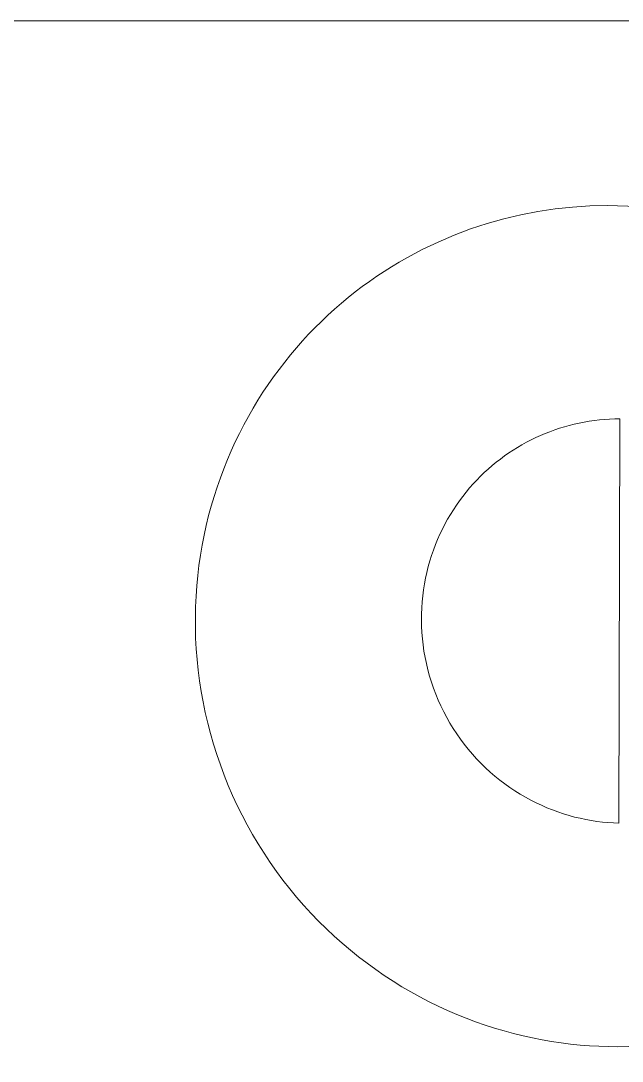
# Model space of a CAD drawing. Header units: inches. Extents: x 542787 to 543192, y 9574025 to 9574373.
# Drawn here: x 543039.79331 to 543039.80397, y 9574114.30101 to 9574114.31946 of the extents above; entities that cross this region are included whole.
import ezdxf

# ---------------------------------------------------------------- set-up
doc = ezdxf.new("R2010")
doc.units = ezdxf.units.IN
doc.header["$MEASUREMENT"] = 0
doc.layers.add('I-ARQ', color=8, linetype='Continuous')

msp = doc.modelspace()

# ---------------------------------------------------------------- linework, layer by layer
at = {"layer": 'I-ARQ', "lineweight": 5}
for points, knots in [([(543039.865869, 9574114.312632), (543039.862312, 9574114.290871), (543039.842646, 9574114.275485), (543039.820668, 9574114.277268), (543039.820668, 9574114.277268), (543039.79869, 9574114.279052), (543039.781763, 9574114.297409), (543039.781763, 9574114.31946)], [0, 0, 0, 0, 0.5, 0.5, 0.5, 0.5, 1, 1, 1, 1]), ([(543039.865123, 9574114.312225), (543039.861372, 9574114.29095), (543039.841982, 9574114.276072), (543039.820462, 9574114.277955), (543039.820462, 9574114.277955), (543039.798941, 9574114.279838), (543039.782429, 9574114.297857), (543039.782429, 9574114.31946)], [0, 0, 0, 0, 0.5, 0.5, 0.5, 0.5, 1, 1, 1, 1]), ([(543039.86211, 9574114.312756), (543039.858634, 9574114.293045), (543039.840669, 9574114.279258), (543039.820728, 9574114.281003), (543039.820728, 9574114.281003), (543039.800789, 9574114.282747), (543039.785489, 9574114.299444), (543039.785489, 9574114.31946)], [0, 0, 0, 0, 0.5, 0.5, 0.5, 0.5, 1, 1, 1, 1]), ([(543039.803705, 9574114.316184), (543039.803705, 9574114.316184), (543039.803396, 9574114.316177), (543039.803396, 9574114.316177), (543039.803396, 9574114.316177), (543039.803396, 9574114.316177), (543039.803087, 9574114.316158), (543039.803087, 9574114.316158), (543039.803087, 9574114.316158), (543039.803087, 9574114.316158), (543039.80278, 9574114.316125), (543039.80278, 9574114.316125), (543039.80278, 9574114.316125), (543039.80278, 9574114.316125), (543039.802475, 9574114.316079), (543039.802475, 9574114.316079), (543039.802475, 9574114.316079), (543039.802475, 9574114.316079), (543039.802171, 9574114.316021), (543039.802171, 9574114.316021), (543039.802171, 9574114.316021), (543039.802171, 9574114.316021), (543039.80187, 9574114.31595), (543039.80187, 9574114.31595), (543039.80187, 9574114.31595), (543039.80187, 9574114.31595), (543039.801573, 9574114.315865), (543039.801573, 9574114.315865), (543039.801573, 9574114.315865), (543039.801573, 9574114.315865), (543039.801279, 9574114.315769), (543039.801279, 9574114.315769), (543039.801279, 9574114.315769), (543039.801279, 9574114.315769), (543039.80099, 9574114.315659), (543039.80099, 9574114.315659), (543039.80099, 9574114.315659), (543039.80099, 9574114.315659), (543039.800705, 9574114.315538), (543039.800705, 9574114.315538), (543039.800705, 9574114.315538), (543039.800705, 9574114.315538), (543039.800425, 9574114.315405), (543039.800425, 9574114.315405), (543039.800425, 9574114.315405), (543039.800425, 9574114.315405), (543039.80015, 9574114.315259), (543039.80015, 9574114.315259), (543039.80015, 9574114.315259), (543039.80015, 9574114.315259), (543039.800015, 9574114.315181), (543039.800015, 9574114.315181), (543039.800015, 9574114.315181), (543039.800015, 9574114.315181), (543039.799882, 9574114.3151), (543039.799882, 9574114.3151), (543039.799882, 9574114.3151), (543039.799882, 9574114.3151), (543039.799749, 9574114.315016), (543039.799749, 9574114.315016), (543039.799749, 9574114.315016), (543039.799749, 9574114.315016), (543039.799618, 9574114.314931), (543039.799618, 9574114.314931), (543039.799618, 9574114.314931), (543039.799618, 9574114.314931), (543039.799489, 9574114.31484), (543039.799489, 9574114.31484), (543039.799489, 9574114.31484), (543039.799489, 9574114.31484), (543039.799362, 9574114.314748), (543039.799362, 9574114.314748), (543039.799362, 9574114.314748), (543039.799362, 9574114.314748), (543039.799236, 9574114.314652), (543039.799236, 9574114.314652), (543039.799236, 9574114.314652), (543039.799236, 9574114.314652), (543039.799113, 9574114.314554), (543039.799113, 9574114.314554), (543039.799113, 9574114.314554), (543039.799113, 9574114.314554), (543039.79899, 9574114.314452), (543039.79899, 9574114.314452), (543039.79899, 9574114.314452), (543039.79899, 9574114.314452), (543039.79887, 9574114.314349), (543039.79887, 9574114.314349), (543039.79887, 9574114.314349), (543039.79887, 9574114.314349), (543039.798752, 9574114.314241), (543039.798752, 9574114.314241), (543039.798752, 9574114.314241), (543039.798752, 9574114.314241), (543039.798636, 9574114.31413), (543039.798636, 9574114.31413), (543039.798636, 9574114.31413), (543039.798636, 9574114.31413), (543039.798522, 9574114.314018), (543039.798522, 9574114.314018), (543039.798522, 9574114.314018), (543039.798522, 9574114.314018), (543039.79841, 9574114.313902), (543039.79841, 9574114.313902), (543039.79841, 9574114.313902), (543039.79841, 9574114.313902), (543039.7983, 9574114.313783), (543039.7983, 9574114.313783), (543039.7983, 9574114.313783), (543039.7983, 9574114.313783), (543039.798193, 9574114.313662), (543039.798193, 9574114.313662), (543039.798193, 9574114.313662), (543039.798193, 9574114.313662), (543039.798089, 9574114.313537), (543039.798089, 9574114.313537), (543039.798089, 9574114.313537), (543039.798089, 9574114.313537), (543039.797986, 9574114.31341), (543039.797986, 9574114.31341), (543039.797986, 9574114.31341), (543039.797986, 9574114.31341), (543039.797886, 9574114.31328), (543039.797886, 9574114.31328), (543039.797886, 9574114.31328), (543039.797886, 9574114.31328), (543039.797788, 9574114.313148), (543039.797788, 9574114.313148), (543039.797788, 9574114.313148), (543039.797788, 9574114.313148), (543039.797694, 9574114.313012), (543039.797694, 9574114.313012), (543039.797694, 9574114.313012), (543039.797694, 9574114.313012), (543039.797601, 9574114.312874), (543039.797601, 9574114.312874), (543039.797601, 9574114.312874), (543039.797601, 9574114.312874), (543039.797512, 9574114.312734), (543039.797512, 9574114.312734), (543039.797512, 9574114.312734), (543039.797512, 9574114.312734), (543039.797426, 9574114.31259), (543039.797426, 9574114.31259), (543039.797426, 9574114.31259), (543039.797426, 9574114.31259), (543039.797342, 9574114.312444), (543039.797342, 9574114.312444), (543039.797342, 9574114.312444), (543039.797342, 9574114.312444), (543039.797262, 9574114.312296), (543039.797262, 9574114.312296), (543039.797262, 9574114.312296), (543039.797262, 9574114.312296), (543039.797184, 9574114.312145), (543039.797184, 9574114.312145), (543039.797184, 9574114.312145), (543039.797184, 9574114.312145), (543039.797109, 9574114.311993), (543039.797109, 9574114.311993), (543039.797109, 9574114.311993), (543039.797109, 9574114.311993), (543039.797038, 9574114.311837), (543039.797038, 9574114.311837), (543039.797038, 9574114.311837), (543039.797038, 9574114.311837), (543039.79697, 9574114.311679), (543039.79697, 9574114.311679), (543039.79697, 9574114.311679), (543039.79697, 9574114.311679), (543039.796906, 9574114.311518), (543039.796906, 9574114.311518), (543039.796906, 9574114.311518), (543039.796906, 9574114.311518), (543039.796846, 9574114.311357), (543039.796846, 9574114.311357), (543039.796846, 9574114.311357), (543039.796846, 9574114.311357), (543039.796788, 9574114.311191), (543039.796788, 9574114.311191), (543039.796788, 9574114.311191), (543039.796788, 9574114.311191), (543039.796734, 9574114.311025), (543039.796734, 9574114.311025), (543039.796734, 9574114.311025), (543039.796734, 9574114.311025), (543039.796684, 9574114.310856), (543039.796684, 9574114.310856), (543039.796684, 9574114.310856), (543039.796684, 9574114.310856), (543039.796638, 9574114.310686), (543039.796638, 9574114.310686), (543039.796638, 9574114.310686), (543039.796638, 9574114.310686), (543039.796595, 9574114.310512), (543039.796595, 9574114.310512), (543039.796595, 9574114.310512), (543039.796595, 9574114.310512), (543039.796557, 9574114.310338), (543039.796557, 9574114.310338), (543039.796557, 9574114.310338), (543039.796557, 9574114.310338), (543039.796523, 9574114.310162), (543039.796523, 9574114.310162), (543039.796523, 9574114.310162), (543039.796523, 9574114.310162), (543039.796492, 9574114.309984), (543039.796492, 9574114.309984), (543039.796492, 9574114.309984), (543039.796492, 9574114.309984), (543039.796466, 9574114.309804), (543039.796466, 9574114.309804), (543039.796466, 9574114.309804), (543039.796466, 9574114.309804), (543039.796444, 9574114.309623), (543039.796444, 9574114.309623), (543039.796444, 9574114.309623), (543039.796444, 9574114.309623), (543039.796427, 9574114.309441), (543039.796427, 9574114.309441), (543039.796427, 9574114.309441), (543039.796427, 9574114.309441), (543039.796414, 9574114.309257), (543039.796414, 9574114.309257), (543039.796414, 9574114.309257), (543039.796414, 9574114.309257), (543039.796405, 9574114.309072), (543039.796405, 9574114.309072), (543039.796405, 9574114.309072), (543039.796405, 9574114.309072), (543039.796402, 9574114.308888), (543039.796402, 9574114.308888), (543039.796402, 9574114.308888), (543039.796402, 9574114.308888), (543039.796402, 9574114.308701), (543039.796402, 9574114.308701), (543039.796402, 9574114.308701), (543039.796402, 9574114.308701), (543039.796407, 9574114.308514), (543039.796407, 9574114.308514), (543039.796407, 9574114.308514), (543039.796407, 9574114.308514), (543039.796417, 9574114.308326), (543039.796417, 9574114.308326), (543039.796417, 9574114.308326), (543039.796417, 9574114.308326), (543039.796432, 9574114.308138), (543039.796432, 9574114.308138), (543039.796432, 9574114.308138), (543039.796432, 9574114.308138), (543039.796451, 9574114.307948), (543039.796451, 9574114.307948), (543039.796451, 9574114.307948), (543039.796451, 9574114.307948), (543039.796475, 9574114.30776), (543039.796475, 9574114.30776), (543039.796475, 9574114.30776), (543039.796475, 9574114.30776), (543039.796504, 9574114.307571), (543039.796504, 9574114.307571), (543039.796504, 9574114.307571), (543039.796504, 9574114.307571), (543039.796539, 9574114.307383), (543039.796539, 9574114.307383), (543039.796539, 9574114.307383), (543039.796539, 9574114.307383), (543039.796578, 9574114.307195), (543039.796578, 9574114.307195), (543039.796578, 9574114.307195), (543039.796578, 9574114.307195), (543039.796621, 9574114.307008), (543039.796621, 9574114.307008), (543039.796621, 9574114.307008), (543039.796621, 9574114.307008), (543039.79667, 9574114.306821), (543039.79667, 9574114.306821), (543039.79667, 9574114.306821), (543039.79667, 9574114.306821), (543039.796723, 9574114.306635), (543039.796723, 9574114.306635), (543039.796723, 9574114.306635), (543039.796723, 9574114.306635), (543039.796781, 9574114.30645), (543039.796781, 9574114.30645), (543039.796781, 9574114.30645), (543039.796781, 9574114.30645), (543039.796845, 9574114.306267), (543039.796845, 9574114.306267), (543039.796845, 9574114.306267), (543039.796845, 9574114.306267), (543039.796912, 9574114.306084), (543039.796912, 9574114.306084), (543039.796912, 9574114.306084), (543039.796912, 9574114.306084), (543039.796985, 9574114.305904), (543039.796985, 9574114.305904), (543039.796985, 9574114.305904), (543039.796985, 9574114.305904), (543039.797063, 9574114.305726), (543039.797063, 9574114.305726), (543039.797063, 9574114.305726), (543039.797063, 9574114.305726), (543039.797144, 9574114.305549), (543039.797144, 9574114.305549), (543039.797144, 9574114.305549), (543039.797144, 9574114.305549), (543039.797231, 9574114.305374), (543039.797231, 9574114.305374), (543039.797231, 9574114.305374), (543039.797231, 9574114.305374), (543039.797321, 9574114.305202), (543039.797321, 9574114.305202), (543039.797321, 9574114.305202), (543039.797321, 9574114.305202), (543039.797417, 9574114.305033), (543039.797417, 9574114.305033), (543039.797417, 9574114.305033), (543039.797417, 9574114.305033), (543039.797517, 9574114.304865), (543039.797517, 9574114.304865), (543039.797517, 9574114.304865), (543039.797517, 9574114.304865), (543039.79762, 9574114.3047), (543039.79762, 9574114.3047), (543039.79762, 9574114.3047), (543039.79762, 9574114.3047), (543039.797728, 9574114.304538), (543039.797728, 9574114.304538), (543039.797728, 9574114.304538), (543039.797728, 9574114.304538), (543039.79784, 9574114.304379), (543039.79784, 9574114.304379), (543039.79784, 9574114.304379), (543039.79784, 9574114.304379), (543039.797955, 9574114.304224), (543039.797955, 9574114.304224), (543039.797955, 9574114.304224), (543039.797955, 9574114.304224), (543039.798075, 9574114.304071), (543039.798075, 9574114.304071), (543039.798075, 9574114.304071), (543039.798075, 9574114.304071), (543039.798198, 9574114.303922), (543039.798198, 9574114.303922), (543039.798198, 9574114.303922), (543039.798198, 9574114.303922), (543039.798325, 9574114.303776), (543039.798325, 9574114.303776), (543039.798325, 9574114.303776), (543039.798325, 9574114.303776), (543039.798455, 9574114.303634), (543039.798455, 9574114.303634), (543039.798455, 9574114.303634), (543039.798455, 9574114.303634), (543039.798588, 9574114.303496), (543039.798588, 9574114.303496), (543039.798588, 9574114.303496), (543039.798588, 9574114.303496), (543039.798724, 9574114.303361), (543039.798724, 9574114.303361), (543039.798724, 9574114.303361), (543039.798724, 9574114.303361), (543039.798863, 9574114.303231), (543039.798863, 9574114.303231), (543039.798863, 9574114.303231), (543039.798863, 9574114.303231), (543039.799006, 9574114.303104), (543039.799006, 9574114.303104), (543039.799006, 9574114.303104), (543039.799006, 9574114.303104), (543039.79915, 9574114.302982), (543039.79915, 9574114.302982), (543039.79915, 9574114.302982), (543039.79915, 9574114.302982), (543039.799297, 9574114.302864), (543039.799297, 9574114.302864), (543039.799297, 9574114.302864), (543039.799297, 9574114.302864), (543039.799447, 9574114.302749), (543039.799447, 9574114.302749), (543039.799447, 9574114.302749), (543039.799447, 9574114.302749), (543039.799599, 9574114.302639), (543039.799599, 9574114.302639), (543039.799599, 9574114.302639), (543039.799599, 9574114.302639), (543039.799751, 9574114.302533), (543039.799751, 9574114.302533), (543039.799751, 9574114.302533), (543039.799751, 9574114.302533), (543039.799907, 9574114.302432), (543039.799907, 9574114.302432), (543039.799907, 9574114.302432), (543039.799907, 9574114.302432), (543039.800065, 9574114.302334), (543039.800065, 9574114.302334), (543039.800065, 9574114.302334), (543039.800065, 9574114.302334), (543039.800224, 9574114.302241), (543039.800224, 9574114.302241), (543039.800224, 9574114.302241), (543039.800224, 9574114.302241), (543039.800384, 9574114.302152), (543039.800384, 9574114.302152), (543039.800384, 9574114.302152), (543039.800384, 9574114.302152), (543039.800546, 9574114.302068), (543039.800546, 9574114.302068), (543039.800546, 9574114.302068), (543039.800546, 9574114.302068), (543039.800709, 9574114.301989), (543039.800709, 9574114.301989), (543039.800709, 9574114.301989), (543039.800709, 9574114.301989), (543039.800873, 9574114.301913), (543039.800873, 9574114.301913), (543039.800873, 9574114.301913), (543039.800873, 9574114.301913), (543039.801038, 9574114.301842), (543039.801038, 9574114.301842), (543039.801038, 9574114.301842), (543039.801038, 9574114.301842), (543039.801204, 9574114.301775), (543039.801204, 9574114.301775), (543039.801204, 9574114.301775), (543039.801204, 9574114.301775), (543039.801371, 9574114.301712), (543039.801371, 9574114.301712), (543039.801371, 9574114.301712), (543039.801371, 9574114.301712), (543039.801538, 9574114.301654), (543039.801538, 9574114.301654), (543039.801538, 9574114.301654), (543039.801538, 9574114.301654), (543039.801706, 9574114.301599), (543039.801706, 9574114.301599), (543039.801706, 9574114.301599), (543039.801706, 9574114.301599), (543039.801874, 9574114.30155), (543039.801874, 9574114.30155), (543039.801874, 9574114.30155), (543039.801874, 9574114.30155), (543039.802042, 9574114.301505), (543039.802042, 9574114.301505), (543039.802042, 9574114.301505), (543039.802042, 9574114.301505), (543039.802211, 9574114.301462), (543039.802211, 9574114.301462), (543039.802211, 9574114.301462), (543039.802211, 9574114.301462), (543039.802379, 9574114.301426), (543039.802379, 9574114.301426), (543039.802379, 9574114.301426), (543039.802379, 9574114.301426), (543039.802548, 9574114.301392), (543039.802548, 9574114.301392), (543039.802548, 9574114.301392), (543039.802548, 9574114.301392), (543039.802716, 9574114.301363), (543039.802716, 9574114.301363), (543039.802716, 9574114.301363), (543039.802716, 9574114.301363), (543039.802885, 9574114.301338), (543039.802885, 9574114.301338), (543039.802885, 9574114.301338), (543039.802885, 9574114.301338), (543039.803053, 9574114.301317), (543039.803053, 9574114.301317), (543039.803053, 9574114.301317), (543039.803053, 9574114.301317), (543039.803221, 9574114.3013), (543039.803221, 9574114.3013), (543039.803221, 9574114.3013), (543039.803221, 9574114.3013), (543039.803388, 9574114.301287), (543039.803388, 9574114.301287), (543039.803388, 9574114.301287), (543039.803388, 9574114.301287), (543039.803556, 9574114.301277), (543039.803556, 9574114.301277), (543039.803556, 9574114.301277), (543039.803556, 9574114.301277), (543039.803722, 9574114.301271), (543039.803722, 9574114.301271), (543039.803722, 9574114.301271), (543039.803722, 9574114.301271), (543039.803889, 9574114.30127), (543039.803889, 9574114.30127)], [0, 0, 0, 0, 0.008197, 0.008197, 0.008197, 0.008197, 0.016393, 0.016393, 0.016393, 0.016393, 0.02459, 0.02459, 0.02459, 0.02459, 0.032787, 0.032787, 0.032787, 0.032787, 0.040984, 0.040984, 0.040984, 0.040984, 0.04918, 0.04918, 0.04918, 0.04918, 0.057377, 0.057377, 0.057377, 0.057377, 0.065574, 0.065574, 0.065574, 0.065574, 0.07377, 0.07377, 0.07377, 0.07377, 0.081967, 0.081967, 0.081967, 0.081967, 0.090164, 0.090164, 0.090164, 0.090164, 0.098361, 0.098361, 0.098361, 0.098361, 0.106557, 0.106557, 0.106557, 0.106557, 0.114754, 0.114754, 0.114754, 0.114754, 0.122951, 0.122951, 0.122951, 0.122951, 0.131148, 0.131148, 0.131148, 0.131148, 0.139344, 0.139344, 0.139344, 0.139344, 0.147541, 0.147541, 0.147541, 0.147541, 0.155738, 0.155738, 0.155738, 0.155738, 0.163934, 0.163934, 0.163934, 0.163934, 0.172131, 0.172131, 0.172131, 0.172131, 0.180328, 0.180328, 0.180328, 0.180328, 0.188525, 0.188525, 0.188525, 0.188525, 0.196721, 0.196721, 0.196721, 0.196721, 0.204918, 0.204918, 0.204918, 0.204918, 0.213115, 0.213115, 0.213115, 0.213115, 0.221311, 0.221311, 0.221311, 0.221311, 0.229508, 0.229508, 0.229508, 0.229508, 0.237705, 0.237705, 0.237705, 0.237705, 0.245902, 0.245902, 0.245902, 0.245902, 0.254098, 0.254098, 0.254098, 0.254098, 0.262295, 0.262295, 0.262295, 0.262295, 0.270492, 0.270492, 0.270492, 0.270492, 0.278689, 0.278689, 0.278689, 0.278689, 0.286885, 0.286885, 0.286885, 0.286885, 0.295082, 0.295082, 0.295082, 0.295082, 0.303279, 0.303279, 0.303279, 0.303279, 0.311475, 0.311475, 0.311475, 0.311475, 0.319672, 0.319672, 0.319672, 0.319672, 0.327869, 0.327869, 0.327869, 0.327869, 0.336066, 0.336066, 0.336066, 0.336066, 0.344262, 0.344262, 0.344262, 0.344262, 0.352459, 0.352459, 0.352459, 0.352459, 0.360656, 0.360656, 0.360656, 0.360656, 0.368852, 0.368852, 0.368852, 0.368852, 0.377049, 0.377049, 0.377049, 0.377049, 0.385246, 0.385246, 0.385246, 0.385246, 0.393443, 0.393443, 0.393443, 0.393443, 0.401639, 0.401639, 0.401639, 0.401639, 0.409836, 0.409836, 0.409836, 0.409836, 0.418033, 0.418033, 0.418033, 0.418033, 0.42623, 0.42623, 0.42623, 0.42623, 0.434426, 0.434426, 0.434426, 0.434426, 0.442623, 0.442623, 0.442623, 0.442623, 0.45082, 0.45082, 0.45082, 0.45082, 0.459016, 0.459016, 0.459016, 0.459016, 0.467213, 0.467213, 0.467213, 0.467213, 0.47541, 0.47541, 0.47541, 0.47541, 0.483607, 0.483607, 0.483607, 0.483607, 0.491803, 0.491803, 0.491803, 0.491803, 0.5, 0.5, 0.5, 0.5, 0.508197, 0.508197, 0.508197, 0.508197, 0.516393, 0.516393, 0.516393, 0.516393, 0.52459, 0.52459, 0.52459, 0.52459, 0.532787, 0.532787, 0.532787, 0.532787, 0.540984, 0.540984, 0.540984, 0.540984, 0.54918, 0.54918, 0.54918, 0.54918, 0.557377, 0.557377, 0.557377, 0.557377, 0.565574, 0.565574, 0.565574, 0.565574, 0.57377, 0.57377, 0.57377, 0.57377, 0.581967, 0.581967, 0.581967, 0.581967, 0.590164, 0.590164, 0.590164, 0.590164, 0.598361, 0.598361, 0.598361, 0.598361, 0.606557, 0.606557, 0.606557, 0.606557, 0.614754, 0.614754, 0.614754, 0.614754, 0.622951, 0.622951, 0.622951, 0.622951, 0.631148, 0.631148, 0.631148, 0.631148, 0.639344, 0.639344, 0.639344, 0.639344, 0.647541, 0.647541, 0.647541, 0.647541, 0.655738, 0.655738, 0.655738, 0.655738, 0.663934, 0.663934, 0.663934, 0.663934, 0.672131, 0.672131, 0.672131, 0.672131, 0.680328, 0.680328, 0.680328, 0.680328, 0.688525, 0.688525, 0.688525, 0.688525, 0.696721, 0.696721, 0.696721, 0.696721, 0.704918, 0.704918, 0.704918, 0.704918, 0.713115, 0.713115, 0.713115, 0.713115, 0.721311, 0.721311, 0.721311, 0.721311, 0.729508, 0.729508, 0.729508, 0.729508, 0.737705, 0.737705, 0.737705, 0.737705, 0.745902, 0.745902, 0.745902, 0.745902, 0.754098, 0.754098, 0.754098, 0.754098, 0.762295, 0.762295, 0.762295, 0.762295, 0.770492, 0.770492, 0.770492, 0.770492, 0.778689, 0.778689, 0.778689, 0.778689, 0.786885, 0.786885, 0.786885, 0.786885, 0.795082, 0.795082, 0.795082, 0.795082, 0.803279, 0.803279, 0.803279, 0.803279, 0.811475, 0.811475, 0.811475, 0.811475, 0.819672, 0.819672, 0.819672, 0.819672, 0.827869, 0.827869, 0.827869, 0.827869, 0.836066, 0.836066, 0.836066, 0.836066, 0.844262, 0.844262, 0.844262, 0.844262, 0.852459, 0.852459, 0.852459, 0.852459, 0.860656, 0.860656, 0.860656, 0.860656, 0.868852, 0.868852, 0.868852, 0.868852, 0.877049, 0.877049, 0.877049, 0.877049, 0.885246, 0.885246, 0.885246, 0.885246, 0.893443, 0.893443, 0.893443, 0.893443, 0.901639, 0.901639, 0.901639, 0.901639, 0.909836, 0.909836, 0.909836, 0.909836, 0.918033, 0.918033, 0.918033, 0.918033, 0.92623, 0.92623, 0.92623, 0.92623, 0.934426, 0.934426, 0.934426, 0.934426, 0.942623, 0.942623, 0.942623, 0.942623, 0.95082, 0.95082, 0.95082, 0.95082, 0.959016, 0.959016, 0.959016, 0.959016, 0.967213, 0.967213, 0.967213, 0.967213, 0.97541, 0.97541, 0.97541, 0.97541, 0.983607, 0.983607, 0.983607, 0.983607, 0.991803, 0.991803, 0.991803, 0.991803, 1, 1, 1, 1]), ([(543039.803889, 9574114.30127), (543039.803889, 9574114.30127), (543039.804082, 9574114.301272), (543039.804082, 9574114.301272), (543039.804082, 9574114.301272), (543039.804082, 9574114.301272), (543039.804273, 9574114.30128), (543039.804273, 9574114.30128), (543039.804273, 9574114.30128), (543039.804273, 9574114.30128), (543039.804463, 9574114.301292), (543039.804463, 9574114.301292), (543039.804463, 9574114.301292), (543039.804463, 9574114.301292), (543039.804654, 9574114.30131), (543039.804654, 9574114.30131), (543039.804654, 9574114.30131), (543039.804654, 9574114.30131), (543039.804842, 9574114.301332), (543039.804842, 9574114.301332), (543039.804842, 9574114.301332), (543039.804842, 9574114.301332), (543039.805029, 9574114.301359), (543039.805029, 9574114.301359), (543039.805029, 9574114.301359), (543039.805029, 9574114.301359), (543039.805213, 9574114.301391), (543039.805213, 9574114.301391), (543039.805213, 9574114.301391), (543039.805213, 9574114.301391), (543039.805397, 9574114.301427), (543039.805397, 9574114.301427), (543039.805397, 9574114.301427), (543039.805397, 9574114.301427), (543039.80558, 9574114.301468), (543039.80558, 9574114.301468), (543039.80558, 9574114.301468), (543039.80558, 9574114.301468), (543039.80576, 9574114.301514), (543039.80576, 9574114.301514), (543039.80576, 9574114.301514), (543039.80576, 9574114.301514), (543039.805939, 9574114.301564), (543039.805939, 9574114.301564), (543039.805939, 9574114.301564), (543039.805939, 9574114.301564), (543039.806116, 9574114.301617), (543039.806116, 9574114.301617), (543039.806116, 9574114.301617), (543039.806116, 9574114.301617), (543039.806291, 9574114.301676), (543039.806291, 9574114.301676), (543039.806291, 9574114.301676), (543039.806291, 9574114.301676), (543039.806463, 9574114.301738), (543039.806463, 9574114.301738), (543039.806463, 9574114.301738), (543039.806463, 9574114.301738), (543039.806635, 9574114.301805), (543039.806635, 9574114.301805), (543039.806635, 9574114.301805), (543039.806635, 9574114.301805), (543039.806803, 9574114.301876), (543039.806803, 9574114.301876), (543039.806803, 9574114.301876), (543039.806803, 9574114.301876), (543039.80697, 9574114.301952), (543039.80697, 9574114.301952), (543039.80697, 9574114.301952), (543039.80697, 9574114.301952), (543039.807134, 9574114.302031), (543039.807134, 9574114.302031), (543039.807134, 9574114.302031), (543039.807134, 9574114.302031), (543039.807296, 9574114.302115), (543039.807296, 9574114.302115), (543039.807296, 9574114.302115), (543039.807296, 9574114.302115), (543039.807455, 9574114.302201), (543039.807455, 9574114.302201), (543039.807455, 9574114.302201), (543039.807455, 9574114.302201), (543039.807612, 9574114.302292), (543039.807612, 9574114.302292), (543039.807612, 9574114.302292), (543039.807612, 9574114.302292), (543039.807766, 9574114.302386), (543039.807766, 9574114.302386), (543039.807766, 9574114.302386), (543039.807766, 9574114.302386), (543039.807919, 9574114.302485), (543039.807919, 9574114.302485), (543039.807919, 9574114.302485), (543039.807919, 9574114.302485), (543039.808068, 9574114.302586), (543039.808068, 9574114.302586), (543039.808068, 9574114.302586), (543039.808068, 9574114.302586), (543039.808215, 9574114.302692), (543039.808215, 9574114.302692), (543039.808215, 9574114.302692), (543039.808215, 9574114.302692), (543039.808358, 9574114.302801), (543039.808358, 9574114.302801), (543039.808358, 9574114.302801), (543039.808358, 9574114.302801), (543039.8085, 9574114.302914), (543039.8085, 9574114.302914), (543039.8085, 9574114.302914), (543039.8085, 9574114.302914), (543039.808638, 9574114.303029), (543039.808638, 9574114.303029), (543039.808638, 9574114.303029), (543039.808638, 9574114.303029), (543039.808772, 9574114.303148), (543039.808772, 9574114.303148), (543039.808772, 9574114.303148), (543039.808772, 9574114.303148), (543039.808905, 9574114.303271), (543039.808905, 9574114.303271), (543039.808905, 9574114.303271), (543039.808905, 9574114.303271), (543039.809034, 9574114.303397), (543039.809034, 9574114.303397), (543039.809034, 9574114.303397), (543039.809034, 9574114.303397), (543039.80916, 9574114.303526), (543039.80916, 9574114.303526), (543039.80916, 9574114.303526), (543039.80916, 9574114.303526), (543039.809283, 9574114.303658), (543039.809283, 9574114.303658), (543039.809283, 9574114.303658), (543039.809283, 9574114.303658), (543039.809402, 9574114.303793), (543039.809402, 9574114.303793), (543039.809402, 9574114.303793), (543039.809402, 9574114.303793), (543039.809518, 9574114.303931), (543039.809518, 9574114.303931), (543039.809518, 9574114.303931), (543039.809518, 9574114.303931), (543039.809632, 9574114.304072), (543039.809632, 9574114.304072), (543039.809632, 9574114.304072), (543039.809632, 9574114.304072), (543039.809741, 9574114.304216), (543039.809741, 9574114.304216), (543039.809741, 9574114.304216), (543039.809741, 9574114.304216), (543039.809846, 9574114.304363), (543039.809846, 9574114.304363), (543039.809846, 9574114.304363), (543039.809846, 9574114.304363), (543039.809949, 9574114.304512), (543039.809949, 9574114.304512), (543039.809949, 9574114.304512), (543039.809949, 9574114.304512), (543039.810047, 9574114.304663), (543039.810047, 9574114.304663), (543039.810047, 9574114.304663), (543039.810047, 9574114.304663), (543039.810142, 9574114.304817), (543039.810142, 9574114.304817), (543039.810142, 9574114.304817), (543039.810142, 9574114.304817), (543039.810233, 9574114.304974), (543039.810233, 9574114.304974), (543039.810233, 9574114.304974), (543039.810233, 9574114.304974), (543039.81032, 9574114.305132), (543039.81032, 9574114.305132), (543039.81032, 9574114.305132), (543039.81032, 9574114.305132), (543039.810403, 9574114.305293), (543039.810403, 9574114.305293), (543039.810403, 9574114.305293), (543039.810403, 9574114.305293), (543039.810483, 9574114.305455), (543039.810483, 9574114.305455), (543039.810483, 9574114.305455), (543039.810483, 9574114.305455), (543039.810557, 9574114.30562), (543039.810557, 9574114.30562), (543039.810557, 9574114.30562), (543039.810557, 9574114.30562), (543039.810629, 9574114.305786), (543039.810629, 9574114.305786), (543039.810629, 9574114.305786), (543039.810629, 9574114.305786), (543039.810695, 9574114.305954), (543039.810695, 9574114.305954), (543039.810695, 9574114.305954), (543039.810695, 9574114.305954), (543039.810759, 9574114.306123), (543039.810759, 9574114.306123), (543039.810759, 9574114.306123), (543039.810759, 9574114.306123), (543039.810817, 9574114.306293), (543039.810817, 9574114.306293), (543039.810817, 9574114.306293), (543039.810817, 9574114.306293), (543039.810871, 9574114.306465), (543039.810871, 9574114.306465), (543039.810871, 9574114.306465), (543039.810871, 9574114.306465), (543039.810921, 9574114.306637), (543039.810921, 9574114.306637), (543039.810921, 9574114.306637), (543039.810921, 9574114.306637), (543039.810967, 9574114.30681), (543039.810967, 9574114.30681), (543039.810967, 9574114.30681), (543039.810967, 9574114.30681), (543039.811009, 9574114.306983), (543039.811009, 9574114.306983), (543039.811009, 9574114.306983), (543039.811009, 9574114.306983), (543039.811046, 9574114.307158), (543039.811046, 9574114.307158), (543039.811046, 9574114.307158), (543039.811046, 9574114.307158), (543039.811079, 9574114.307333), (543039.811079, 9574114.307333), (543039.811079, 9574114.307333), (543039.811079, 9574114.307333), (543039.811107, 9574114.307507), (543039.811107, 9574114.307507), (543039.811107, 9574114.307507), (543039.811107, 9574114.307507), (543039.811132, 9574114.307681), (543039.811132, 9574114.307681), (543039.811132, 9574114.307681), (543039.811132, 9574114.307681), (543039.811153, 9574114.307856), (543039.811153, 9574114.307856), (543039.811153, 9574114.307856), (543039.811153, 9574114.307856), (543039.811168, 9574114.30803), (543039.811168, 9574114.30803), (543039.811168, 9574114.30803), (543039.811168, 9574114.30803), (543039.811181, 9574114.308203), (543039.811181, 9574114.308203), (543039.811181, 9574114.308203), (543039.811181, 9574114.308203), (543039.811188, 9574114.308376), (543039.811188, 9574114.308376), (543039.811188, 9574114.308376), (543039.811188, 9574114.308376), (543039.811193, 9574114.308547), (543039.811193, 9574114.308547), (543039.811193, 9574114.308547), (543039.811193, 9574114.308547), (543039.811193, 9574114.308718), (543039.811193, 9574114.308718), (543039.811193, 9574114.308718), (543039.811193, 9574114.308718), (543039.811188, 9574114.308888), (543039.811188, 9574114.308888), (543039.811188, 9574114.308888), (543039.811188, 9574114.308888), (543039.811181, 9574114.309058), (543039.811181, 9574114.309058), (543039.811181, 9574114.309058), (543039.811181, 9574114.309058), (543039.81117, 9574114.309225), (543039.81117, 9574114.309225), (543039.81117, 9574114.309225), (543039.81117, 9574114.309225), (543039.811155, 9574114.309392), (543039.811155, 9574114.309392), (543039.811155, 9574114.309392), (543039.811155, 9574114.309392), (543039.811136, 9574114.309556), (543039.811136, 9574114.309556), (543039.811136, 9574114.309556), (543039.811136, 9574114.309556), (543039.811115, 9574114.30972), (543039.811115, 9574114.30972), (543039.811115, 9574114.30972), (543039.811115, 9574114.30972), (543039.811089, 9574114.309881), (543039.811089, 9574114.309881), (543039.811089, 9574114.309881), (543039.811089, 9574114.309881), (543039.811061, 9574114.310043), (543039.811061, 9574114.310043), (543039.811061, 9574114.310043), (543039.811061, 9574114.310043), (543039.811028, 9574114.310202), (543039.811028, 9574114.310202), (543039.811028, 9574114.310202), (543039.811028, 9574114.310202), (543039.810994, 9574114.31036), (543039.810994, 9574114.31036), (543039.810994, 9574114.31036), (543039.810994, 9574114.31036), (543039.810955, 9574114.310516), (543039.810955, 9574114.310516), (543039.810955, 9574114.310516), (543039.810955, 9574114.310516), (543039.810914, 9574114.31067), (543039.810914, 9574114.31067), (543039.810914, 9574114.31067), (543039.810914, 9574114.31067), (543039.810869, 9574114.310823), (543039.810869, 9574114.310823), (543039.810869, 9574114.310823), (543039.810869, 9574114.310823), (543039.810821, 9574114.310974), (543039.810821, 9574114.310974), (543039.810821, 9574114.310974), (543039.810821, 9574114.310974), (543039.810718, 9574114.311273), (543039.810718, 9574114.311273), (543039.810718, 9574114.311273), (543039.810718, 9574114.311273), (543039.810602, 9574114.311565), (543039.810602, 9574114.311565), (543039.810602, 9574114.311565), (543039.810602, 9574114.311565), (543039.810474, 9574114.311851), (543039.810474, 9574114.311851), (543039.810474, 9574114.311851), (543039.810474, 9574114.311851), (543039.810336, 9574114.312131), (543039.810336, 9574114.312131), (543039.810336, 9574114.312131), (543039.810336, 9574114.312131), (543039.810186, 9574114.312404), (543039.810186, 9574114.312404), (543039.810186, 9574114.312404), (543039.810186, 9574114.312404), (543039.810026, 9574114.312671), (543039.810026, 9574114.312671), (543039.810026, 9574114.312671), (543039.810026, 9574114.312671), (543039.809853, 9574114.312933), (543039.809853, 9574114.312933), (543039.809853, 9574114.312933), (543039.809853, 9574114.312933), (543039.809668, 9574114.313189), (543039.809668, 9574114.313189), (543039.809668, 9574114.313189), (543039.809668, 9574114.313189), (543039.809472, 9574114.313438), (543039.809472, 9574114.313438), (543039.809472, 9574114.313438), (543039.809472, 9574114.313438), (543039.80937, 9574114.313561), (543039.80937, 9574114.313561), (543039.80937, 9574114.313561), (543039.80937, 9574114.313561), (543039.809264, 9574114.313682), (543039.809264, 9574114.313682), (543039.809264, 9574114.313682), (543039.809264, 9574114.313682), (543039.809155, 9574114.313801), (543039.809155, 9574114.313801), (543039.809155, 9574114.313801), (543039.809155, 9574114.313801), (543039.809044, 9574114.313918), (543039.809044, 9574114.313918), (543039.809044, 9574114.313918), (543039.809044, 9574114.313918), (543039.808928, 9574114.314034), (543039.808928, 9574114.314034), (543039.808928, 9574114.314034), (543039.808928, 9574114.314034), (543039.808811, 9574114.314147), (543039.808811, 9574114.314147), (543039.808811, 9574114.314147), (543039.808811, 9574114.314147), (543039.80869, 9574114.314258), (543039.80869, 9574114.314258), (543039.80869, 9574114.314258), (543039.80869, 9574114.314258), (543039.808565, 9574114.314367), (543039.808565, 9574114.314367), (543039.808565, 9574114.314367), (543039.808565, 9574114.314367), (543039.808439, 9574114.314475), (543039.808439, 9574114.314475), (543039.808439, 9574114.314475), (543039.808439, 9574114.314475), (543039.808308, 9574114.31458), (543039.808308, 9574114.31458), (543039.808308, 9574114.31458), (543039.808308, 9574114.31458), (543039.808175, 9574114.314683), (543039.808175, 9574114.314683), (543039.808175, 9574114.314683), (543039.808175, 9574114.314683), (543039.808038, 9574114.314784), (543039.808038, 9574114.314784), (543039.808038, 9574114.314784), (543039.808038, 9574114.314784), (543039.807898, 9574114.314882), (543039.807898, 9574114.314882), (543039.807898, 9574114.314882), (543039.807898, 9574114.314882), (543039.807756, 9574114.314976), (543039.807756, 9574114.314976), (543039.807756, 9574114.314976), (543039.807756, 9574114.314976), (543039.807611, 9574114.31507), (543039.807611, 9574114.31507), (543039.807611, 9574114.31507), (543039.807611, 9574114.31507), (543039.807463, 9574114.315159), (543039.807463, 9574114.315159), (543039.807463, 9574114.315159), (543039.807463, 9574114.315159), (543039.807311, 9574114.315245), (543039.807311, 9574114.315245), (543039.807311, 9574114.315245), (543039.807311, 9574114.315245), (543039.807158, 9574114.315328), (543039.807158, 9574114.315328), (543039.807158, 9574114.315328), (543039.807158, 9574114.315328), (543039.807001, 9574114.315408), (543039.807001, 9574114.315408), (543039.807001, 9574114.315408), (543039.807001, 9574114.315408), (543039.806842, 9574114.315485), (543039.806842, 9574114.315485), (543039.806842, 9574114.315485), (543039.806842, 9574114.315485), (543039.80668, 9574114.315558), (543039.80668, 9574114.315558), (543039.80668, 9574114.315558), (543039.80668, 9574114.315558), (543039.806518, 9574114.315627), (543039.806518, 9574114.315627), (543039.806518, 9574114.315627), (543039.806518, 9574114.315627), (543039.806351, 9574114.315694), (543039.806351, 9574114.315694), (543039.806351, 9574114.315694), (543039.806351, 9574114.315694), (543039.806184, 9574114.315755), (543039.806184, 9574114.315755), (543039.806184, 9574114.315755), (543039.806184, 9574114.315755), (543039.806014, 9574114.315813), (543039.806014, 9574114.315813), (543039.806014, 9574114.315813), (543039.806014, 9574114.315813), (543039.805843, 9574114.315868), (543039.805843, 9574114.315868), (543039.805843, 9574114.315868), (543039.805843, 9574114.315868), (543039.80567, 9574114.315918), (543039.80567, 9574114.315918), (543039.80567, 9574114.315918), (543039.80567, 9574114.315918), (543039.805496, 9574114.315963), (543039.805496, 9574114.315963), (543039.805496, 9574114.315963), (543039.805496, 9574114.315963), (543039.80532, 9574114.316006), (543039.80532, 9574114.316006), (543039.80532, 9574114.316006), (543039.80532, 9574114.316006), (543039.805143, 9574114.316042), (543039.805143, 9574114.316042), (543039.805143, 9574114.316042), (543039.805143, 9574114.316042), (543039.804965, 9574114.316076), (543039.804965, 9574114.316076), (543039.804965, 9574114.316076), (543039.804965, 9574114.316076), (543039.804787, 9574114.316105), (543039.804787, 9574114.316105), (543039.804787, 9574114.316105), (543039.804787, 9574114.316105), (543039.804607, 9574114.316129), (543039.804607, 9574114.316129), (543039.804607, 9574114.316129), (543039.804607, 9574114.316129), (543039.804428, 9574114.316149), (543039.804428, 9574114.316149), (543039.804428, 9574114.316149), (543039.804428, 9574114.316149), (543039.804247, 9574114.316165), (543039.804247, 9574114.316165), (543039.804247, 9574114.316165), (543039.804247, 9574114.316165), (543039.804066, 9574114.316176), (543039.804066, 9574114.316176), (543039.804066, 9574114.316176), (543039.804066, 9574114.316176), (543039.803886, 9574114.316181), (543039.803886, 9574114.316181), (543039.803886, 9574114.316181), (543039.803886, 9574114.316181), (543039.803705, 9574114.316184), (543039.803705, 9574114.316184)], [0, 0, 0, 0, 0.008, 0.008, 0.008, 0.008, 0.016, 0.016, 0.016, 0.016, 0.024, 0.024, 0.024, 0.024, 0.032, 0.032, 0.032, 0.032, 0.04, 0.04, 0.04, 0.04, 0.048, 0.048, 0.048, 0.048, 0.056, 0.056, 0.056, 0.056, 0.064, 0.064, 0.064, 0.064, 0.072, 0.072, 0.072, 0.072, 0.08, 0.08, 0.08, 0.08, 0.088, 0.088, 0.088, 0.088, 0.096, 0.096, 0.096, 0.096, 0.104, 0.104, 0.104, 0.104, 0.112, 0.112, 0.112, 0.112, 0.12, 0.12, 0.12, 0.12, 0.128, 0.128, 0.128, 0.128, 0.136, 0.136, 0.136, 0.136, 0.144, 0.144, 0.144, 0.144, 0.152, 0.152, 0.152, 0.152, 0.16, 0.16, 0.16, 0.16, 0.168, 0.168, 0.168, 0.168, 0.176, 0.176, 0.176, 0.176, 0.184, 0.184, 0.184, 0.184, 0.192, 0.192, 0.192, 0.192, 0.2, 0.2, 0.2, 0.2, 0.208, 0.208, 0.208, 0.208, 0.216, 0.216, 0.216, 0.216, 0.224, 0.224, 0.224, 0.224, 0.232, 0.232, 0.232, 0.232, 0.24, 0.24, 0.24, 0.24, 0.248, 0.248, 0.248, 0.248, 0.256, 0.256, 0.256, 0.256, 0.264, 0.264, 0.264, 0.264, 0.272, 0.272, 0.272, 0.272, 0.28, 0.28, 0.28, 0.28, 0.288, 0.288, 0.288, 0.288, 0.296, 0.296, 0.296, 0.296, 0.304, 0.304, 0.304, 0.304, 0.312, 0.312, 0.312, 0.312, 0.32, 0.32, 0.32, 0.32, 0.328, 0.328, 0.328, 0.328, 0.336, 0.336, 0.336, 0.336, 0.344, 0.344, 0.344, 0.344, 0.352, 0.352, 0.352, 0.352, 0.36, 0.36, 0.36, 0.36, 0.368, 0.368, 0.368, 0.368, 0.376, 0.376, 0.376, 0.376, 0.384, 0.384, 0.384, 0.384, 0.392, 0.392, 0.392, 0.392, 0.4, 0.4, 0.4, 0.4, 0.408, 0.408, 0.408, 0.408, 0.416, 0.416, 0.416, 0.416, 0.424, 0.424, 0.424, 0.424, 0.432, 0.432, 0.432, 0.432, 0.44, 0.44, 0.44, 0.44, 0.448, 0.448, 0.448, 0.448, 0.456, 0.456, 0.456, 0.456, 0.464, 0.464, 0.464, 0.464, 0.472, 0.472, 0.472, 0.472, 0.48, 0.48, 0.48, 0.48, 0.488, 0.488, 0.488, 0.488, 0.496, 0.496, 0.496, 0.496, 0.504, 0.504, 0.504, 0.504, 0.512, 0.512, 0.512, 0.512, 0.52, 0.52, 0.52, 0.52, 0.528, 0.528, 0.528, 0.528, 0.536, 0.536, 0.536, 0.536, 0.544, 0.544, 0.544, 0.544, 0.552, 0.552, 0.552, 0.552, 0.56, 0.56, 0.56, 0.56, 0.568, 0.568, 0.568, 0.568, 0.576, 0.576, 0.576, 0.576, 0.584, 0.584, 0.584, 0.584, 0.592, 0.592, 0.592, 0.592, 0.6, 0.6, 0.6, 0.6, 0.608, 0.608, 0.608, 0.608, 0.616, 0.616, 0.616, 0.616, 0.624, 0.624, 0.624, 0.624, 0.632, 0.632, 0.632, 0.632, 0.64, 0.64, 0.64, 0.64, 0.648, 0.648, 0.648, 0.648, 0.656, 0.656, 0.656, 0.656, 0.664, 0.664, 0.664, 0.664, 0.672, 0.672, 0.672, 0.672, 0.68, 0.68, 0.68, 0.68, 0.688, 0.688, 0.688, 0.688, 0.696, 0.696, 0.696, 0.696, 0.704, 0.704, 0.704, 0.704, 0.712, 0.712, 0.712, 0.712, 0.72, 0.72, 0.72, 0.72, 0.728, 0.728, 0.728, 0.728, 0.736, 0.736, 0.736, 0.736, 0.744, 0.744, 0.744, 0.744, 0.752, 0.752, 0.752, 0.752, 0.76, 0.76, 0.76, 0.76, 0.768, 0.768, 0.768, 0.768, 0.776, 0.776, 0.776, 0.776, 0.784, 0.784, 0.784, 0.784, 0.792, 0.792, 0.792, 0.792, 0.8, 0.8, 0.8, 0.8, 0.808, 0.808, 0.808, 0.808, 0.816, 0.816, 0.816, 0.816, 0.824, 0.824, 0.824, 0.824, 0.832, 0.832, 0.832, 0.832, 0.84, 0.84, 0.84, 0.84, 0.848, 0.848, 0.848, 0.848, 0.856, 0.856, 0.856, 0.856, 0.864, 0.864, 0.864, 0.864, 0.872, 0.872, 0.872, 0.872, 0.88, 0.88, 0.88, 0.88, 0.888, 0.888, 0.888, 0.888, 0.896, 0.896, 0.896, 0.896, 0.904, 0.904, 0.904, 0.904, 0.912, 0.912, 0.912, 0.912, 0.92, 0.92, 0.92, 0.92, 0.928, 0.928, 0.928, 0.928, 0.936, 0.936, 0.936, 0.936, 0.944, 0.944, 0.944, 0.944, 0.952, 0.952, 0.952, 0.952, 0.96, 0.96, 0.96, 0.96, 0.968, 0.968, 0.968, 0.968, 0.976, 0.976, 0.976, 0.976, 0.984, 0.984, 0.984, 0.984, 0.992, 0.992, 0.992, 0.992, 1, 1, 1, 1]), ([(543039.803927, 9574114.312402), (543039.803927, 9574114.312402), (543039.803837, 9574114.312401), (543039.803837, 9574114.312401), (543039.803837, 9574114.312401), (543039.803837, 9574114.312401), (543039.803746, 9574114.312398), (543039.803746, 9574114.312398), (543039.803746, 9574114.312398), (543039.803746, 9574114.312398), (543039.803655, 9574114.312391), (543039.803655, 9574114.312391), (543039.803655, 9574114.312391), (543039.803655, 9574114.312391), (543039.803565, 9574114.312383), (543039.803565, 9574114.312383), (543039.803565, 9574114.312383), (543039.803565, 9574114.312383), (543039.803475, 9574114.312373), (543039.803475, 9574114.312373), (543039.803475, 9574114.312373), (543039.803475, 9574114.312373), (543039.803385, 9574114.31236), (543039.803385, 9574114.31236), (543039.803385, 9574114.31236), (543039.803385, 9574114.31236), (543039.803296, 9574114.312344), (543039.803296, 9574114.312344), (543039.803296, 9574114.312344), (543039.803296, 9574114.312344), (543039.803207, 9574114.312328), (543039.803207, 9574114.312328), (543039.803207, 9574114.312328), (543039.803207, 9574114.312328), (543039.803119, 9574114.312307), (543039.803119, 9574114.312307), (543039.803119, 9574114.312307), (543039.803119, 9574114.312307), (543039.803031, 9574114.312285), (543039.803031, 9574114.312285), (543039.803031, 9574114.312285), (543039.803031, 9574114.312285), (543039.802944, 9574114.312262), (543039.802944, 9574114.312262), (543039.802944, 9574114.312262), (543039.802944, 9574114.312262), (543039.802857, 9574114.312235), (543039.802857, 9574114.312235), (543039.802857, 9574114.312235), (543039.802857, 9574114.312235), (543039.802772, 9574114.312206), (543039.802772, 9574114.312206), (543039.802772, 9574114.312206), (543039.802772, 9574114.312206), (543039.802686, 9574114.312175), (543039.802686, 9574114.312175), (543039.802686, 9574114.312175), (543039.802686, 9574114.312175), (543039.802602, 9574114.312142), (543039.802602, 9574114.312142), (543039.802602, 9574114.312142), (543039.802602, 9574114.312142), (543039.802518, 9574114.312106), (543039.802518, 9574114.312106), (543039.802518, 9574114.312106), (543039.802518, 9574114.312106), (543039.802435, 9574114.312069), (543039.802435, 9574114.312069), (543039.802435, 9574114.312069), (543039.802435, 9574114.312069), (543039.802353, 9574114.312029), (543039.802353, 9574114.312029), (543039.802353, 9574114.312029), (543039.802353, 9574114.312029), (543039.802272, 9574114.311987), (543039.802272, 9574114.311987), (543039.802272, 9574114.311987), (543039.802272, 9574114.311987), (543039.802192, 9574114.311944), (543039.802192, 9574114.311944), (543039.802192, 9574114.311944), (543039.802192, 9574114.311944), (543039.802113, 9574114.311897), (543039.802113, 9574114.311897), (543039.802113, 9574114.311897), (543039.802113, 9574114.311897), (543039.802035, 9574114.311848), (543039.802035, 9574114.311848), (543039.802035, 9574114.311848), (543039.802035, 9574114.311848), (543039.801958, 9574114.311798), (543039.801958, 9574114.311798), (543039.801958, 9574114.311798), (543039.801958, 9574114.311798), (543039.801883, 9574114.311745), (543039.801883, 9574114.311745), (543039.801883, 9574114.311745), (543039.801883, 9574114.311745), (543039.801809, 9574114.31169), (543039.801809, 9574114.31169), (543039.801809, 9574114.31169), (543039.801809, 9574114.31169), (543039.801736, 9574114.311633), (543039.801736, 9574114.311633), (543039.801736, 9574114.311633), (543039.801736, 9574114.311633), (543039.801663, 9574114.311574), (543039.801663, 9574114.311574), (543039.801663, 9574114.311574), (543039.801663, 9574114.311574), (543039.801593, 9574114.311513), (543039.801593, 9574114.311513), (543039.801593, 9574114.311513), (543039.801593, 9574114.311513), (543039.801524, 9574114.311449), (543039.801524, 9574114.311449), (543039.801524, 9574114.311449), (543039.801524, 9574114.311449), (543039.801456, 9574114.311385), (543039.801456, 9574114.311385), (543039.801456, 9574114.311385), (543039.801456, 9574114.311385), (543039.801391, 9574114.311317), (543039.801391, 9574114.311317), (543039.801391, 9574114.311317), (543039.801391, 9574114.311317), (543039.801326, 9574114.311248), (543039.801326, 9574114.311248), (543039.801326, 9574114.311248), (543039.801326, 9574114.311248), (543039.801263, 9574114.311177), (543039.801263, 9574114.311177), (543039.801263, 9574114.311177), (543039.801263, 9574114.311177), (543039.801203, 9574114.311103), (543039.801203, 9574114.311103), (543039.801203, 9574114.311103), (543039.801203, 9574114.311103), (543039.801143, 9574114.311028), (543039.801143, 9574114.311028), (543039.801143, 9574114.311028), (543039.801143, 9574114.311028), (543039.801085, 9574114.310951), (543039.801085, 9574114.310951), (543039.801085, 9574114.310951), (543039.801085, 9574114.310951), (543039.801029, 9574114.310871), (543039.801029, 9574114.310871), (543039.801029, 9574114.310871), (543039.801029, 9574114.310871), (543039.800976, 9574114.310791), (543039.800976, 9574114.310791), (543039.800976, 9574114.310791), (543039.800976, 9574114.310791), (543039.800923, 9574114.310707), (543039.800923, 9574114.310707), (543039.800923, 9574114.310707), (543039.800923, 9574114.310707), (543039.800874, 9574114.310623), (543039.800874, 9574114.310623), (543039.800874, 9574114.310623), (543039.800874, 9574114.310623), (543039.800826, 9574114.310536), (543039.800826, 9574114.310536), (543039.800826, 9574114.310536), (543039.800826, 9574114.310536), (543039.800781, 9574114.310448), (543039.800781, 9574114.310448), (543039.800781, 9574114.310448), (543039.800781, 9574114.310448), (543039.800737, 9574114.310357), (543039.800737, 9574114.310357), (543039.800737, 9574114.310357), (543039.800737, 9574114.310357), (543039.800697, 9574114.310265), (543039.800697, 9574114.310265), (543039.800697, 9574114.310265), (543039.800697, 9574114.310265), (543039.800658, 9574114.310172), (543039.800658, 9574114.310172), (543039.800658, 9574114.310172), (543039.800658, 9574114.310172), (543039.800623, 9574114.310077), (543039.800623, 9574114.310077), (543039.800623, 9574114.310077), (543039.800623, 9574114.310077), (543039.800589, 9574114.309979), (543039.800589, 9574114.309979), (543039.800589, 9574114.309979), (543039.800589, 9574114.309979), (543039.800558, 9574114.309883), (543039.800558, 9574114.309883), (543039.800558, 9574114.309883), (543039.800558, 9574114.309883), (543039.80053, 9574114.309782), (543039.80053, 9574114.309782), (543039.80053, 9574114.309782), (543039.80053, 9574114.309782), (543039.800505, 9574114.309681), (543039.800505, 9574114.309681), (543039.800505, 9574114.309681), (543039.800505, 9574114.309681), (543039.800483, 9574114.309579), (543039.800483, 9574114.309579), (543039.800483, 9574114.309579), (543039.800483, 9574114.309579), (543039.800463, 9574114.309475), (543039.800463, 9574114.309475), (543039.800463, 9574114.309475), (543039.800463, 9574114.309475), (543039.800446, 9574114.309371), (543039.800446, 9574114.309371), (543039.800446, 9574114.309371), (543039.800446, 9574114.309371), (543039.800433, 9574114.309265), (543039.800433, 9574114.309265), (543039.800433, 9574114.309265), (543039.800433, 9574114.309265), (543039.800421, 9574114.309158), (543039.800421, 9574114.309158), (543039.800421, 9574114.309158), (543039.800421, 9574114.309158), (543039.800414, 9574114.309051), (543039.800414, 9574114.309051), (543039.800414, 9574114.309051), (543039.800414, 9574114.309051), (543039.80041, 9574114.308942), (543039.80041, 9574114.308942), (543039.80041, 9574114.308942), (543039.80041, 9574114.308942), (543039.800409, 9574114.308833), (543039.800409, 9574114.308833), (543039.800409, 9574114.308833), (543039.800409, 9574114.308833), (543039.800411, 9574114.308724), (543039.800411, 9574114.308724), (543039.800411, 9574114.308724), (543039.800411, 9574114.308724), (543039.800417, 9574114.308614), (543039.800417, 9574114.308614), (543039.800417, 9574114.308614), (543039.800417, 9574114.308614), (543039.800426, 9574114.308504), (543039.800426, 9574114.308504), (543039.800426, 9574114.308504), (543039.800426, 9574114.308504), (543039.800438, 9574114.308393), (543039.800438, 9574114.308393), (543039.800438, 9574114.308393), (543039.800438, 9574114.308393), (543039.800455, 9574114.308282), (543039.800455, 9574114.308282), (543039.800455, 9574114.308282), (543039.800455, 9574114.308282), (543039.800474, 9574114.308172), (543039.800474, 9574114.308172), (543039.800474, 9574114.308172), (543039.800474, 9574114.308172), (543039.800497, 9574114.308062), (543039.800497, 9574114.308062), (543039.800497, 9574114.308062), (543039.800497, 9574114.308062), (543039.800523, 9574114.307953), (543039.800523, 9574114.307953), (543039.800523, 9574114.307953), (543039.800523, 9574114.307953), (543039.800553, 9574114.307843), (543039.800553, 9574114.307843), (543039.800553, 9574114.307843), (543039.800553, 9574114.307843), (543039.800586, 9574114.307735), (543039.800586, 9574114.307735), (543039.800586, 9574114.307735), (543039.800586, 9574114.307735), (543039.800623, 9574114.307628), (543039.800623, 9574114.307628), (543039.800623, 9574114.307628), (543039.800623, 9574114.307628), (543039.800663, 9574114.307521), (543039.800663, 9574114.307521), (543039.800663, 9574114.307521), (543039.800663, 9574114.307521), (543039.800707, 9574114.307415), (543039.800707, 9574114.307415), (543039.800707, 9574114.307415), (543039.800707, 9574114.307415), (543039.800754, 9574114.307312), (543039.800754, 9574114.307312), (543039.800754, 9574114.307312), (543039.800754, 9574114.307312), (543039.800804, 9574114.307209), (543039.800804, 9574114.307209), (543039.800804, 9574114.307209), (543039.800804, 9574114.307209), (543039.800858, 9574114.307108), (543039.800858, 9574114.307108), (543039.800858, 9574114.307108), (543039.800858, 9574114.307108), (543039.800913, 9574114.307009), (543039.800913, 9574114.307009), (543039.800913, 9574114.307009), (543039.800913, 9574114.307009), (543039.800973, 9574114.306912), (543039.800973, 9574114.306912), (543039.800973, 9574114.306912), (543039.800973, 9574114.306912), (543039.801036, 9574114.306817), (543039.801036, 9574114.306817), (543039.801036, 9574114.306817), (543039.801036, 9574114.306817), (543039.801101, 9574114.306723), (543039.801101, 9574114.306723), (543039.801101, 9574114.306723), (543039.801101, 9574114.306723), (543039.801169, 9574114.306633), (543039.801169, 9574114.306633), (543039.801169, 9574114.306633), (543039.801169, 9574114.306633), (543039.801239, 9574114.306544), (543039.801239, 9574114.306544), (543039.801239, 9574114.306544), (543039.801239, 9574114.306544), (543039.801313, 9574114.306458), (543039.801313, 9574114.306458), (543039.801313, 9574114.306458), (543039.801313, 9574114.306458), (543039.801388, 9574114.306375), (543039.801388, 9574114.306375), (543039.801388, 9574114.306375), (543039.801388, 9574114.306375), (543039.801466, 9574114.306293), (543039.801466, 9574114.306293), (543039.801466, 9574114.306293), (543039.801466, 9574114.306293), (543039.801548, 9574114.306214), (543039.801548, 9574114.306214), (543039.801548, 9574114.306214), (543039.801548, 9574114.306214), (543039.801629, 9574114.30614), (543039.801629, 9574114.30614), (543039.801629, 9574114.30614), (543039.801629, 9574114.30614), (543039.801713, 9574114.306066), (543039.801713, 9574114.306066), (543039.801713, 9574114.306066), (543039.801713, 9574114.306066), (543039.801799, 9574114.305997), (543039.801799, 9574114.305997), (543039.801799, 9574114.305997), (543039.801799, 9574114.305997), (543039.801887, 9574114.305931), (543039.801887, 9574114.305931), (543039.801887, 9574114.305931), (543039.801887, 9574114.305931), (543039.801976, 9574114.305867), (543039.801976, 9574114.305867), (543039.801976, 9574114.305867), (543039.801976, 9574114.305867), (543039.802067, 9574114.305806), (543039.802067, 9574114.305806), (543039.802067, 9574114.305806), (543039.802067, 9574114.305806), (543039.802159, 9574114.305749), (543039.802159, 9574114.305749), (543039.802159, 9574114.305749), (543039.802159, 9574114.305749), (543039.802252, 9574114.305695), (543039.802252, 9574114.305695), (543039.802252, 9574114.305695), (543039.802252, 9574114.305695), (543039.802347, 9574114.305644), (543039.802347, 9574114.305644), (543039.802347, 9574114.305644), (543039.802347, 9574114.305644), (543039.802441, 9574114.305595), (543039.802441, 9574114.305595), (543039.802441, 9574114.305595), (543039.802441, 9574114.305595), (543039.802537, 9574114.30555), (543039.802537, 9574114.30555), (543039.802537, 9574114.30555), (543039.802537, 9574114.30555), (543039.802634, 9574114.305508), (543039.802634, 9574114.305508), (543039.802634, 9574114.305508), (543039.802634, 9574114.305508), (543039.802732, 9574114.305469), (543039.802732, 9574114.305469), (543039.802732, 9574114.305469), (543039.802732, 9574114.305469), (543039.80283, 9574114.305432), (543039.80283, 9574114.305432), (543039.80283, 9574114.305432), (543039.80283, 9574114.305432), (543039.802928, 9574114.3054), (543039.802928, 9574114.3054), (543039.802928, 9574114.3054), (543039.802928, 9574114.3054), (543039.803026, 9574114.30537), (543039.803026, 9574114.30537), (543039.803026, 9574114.30537), (543039.803026, 9574114.30537), (543039.803125, 9574114.305343), (543039.803125, 9574114.305343), (543039.803125, 9574114.305343), (543039.803125, 9574114.305343), (543039.803224, 9574114.30532), (543039.803224, 9574114.30532), (543039.803224, 9574114.30532), (543039.803224, 9574114.30532), (543039.803323, 9574114.305299), (543039.803323, 9574114.305299), (543039.803323, 9574114.305299), (543039.803323, 9574114.305299), (543039.803422, 9574114.305281), (543039.803422, 9574114.305281), (543039.803422, 9574114.305281), (543039.803422, 9574114.305281), (543039.80352, 9574114.305265), (543039.80352, 9574114.305265), (543039.80352, 9574114.305265), (543039.80352, 9574114.305265), (543039.803619, 9574114.305253), (543039.803619, 9574114.305253), (543039.803619, 9574114.305253), (543039.803619, 9574114.305253), (543039.803717, 9574114.305244), (543039.803717, 9574114.305244), (543039.803717, 9574114.305244), (543039.803717, 9574114.305244), (543039.803816, 9574114.305237), (543039.803816, 9574114.305237), (543039.803816, 9574114.305237), (543039.803816, 9574114.305237), (543039.803912, 9574114.305233), (543039.803912, 9574114.305233), (543039.803912, 9574114.305233), (543039.803912, 9574114.305233), (543039.80401, 9574114.305232), (543039.80401, 9574114.305232)], [0, 0, 0, 0, 0.009091, 0.009091, 0.009091, 0.009091, 0.018182, 0.018182, 0.018182, 0.018182, 0.027273, 0.027273, 0.027273, 0.027273, 0.036364, 0.036364, 0.036364, 0.036364, 0.045455, 0.045455, 0.045455, 0.045455, 0.054545, 0.054545, 0.054545, 0.054545, 0.063636, 0.063636, 0.063636, 0.063636, 0.072727, 0.072727, 0.072727, 0.072727, 0.081818, 0.081818, 0.081818, 0.081818, 0.090909, 0.090909, 0.090909, 0.090909, 0.1, 0.1, 0.1, 0.1, 0.109091, 0.109091, 0.109091, 0.109091, 0.118182, 0.118182, 0.118182, 0.118182, 0.127273, 0.127273, 0.127273, 0.127273, 0.136364, 0.136364, 0.136364, 0.136364, 0.145455, 0.145455, 0.145455, 0.145455, 0.154545, 0.154545, 0.154545, 0.154545, 0.163636, 0.163636, 0.163636, 0.163636, 0.172727, 0.172727, 0.172727, 0.172727, 0.181818, 0.181818, 0.181818, 0.181818, 0.190909, 0.190909, 0.190909, 0.190909, 0.2, 0.2, 0.2, 0.2, 0.209091, 0.209091, 0.209091, 0.209091, 0.218182, 0.218182, 0.218182, 0.218182, 0.227273, 0.227273, 0.227273, 0.227273, 0.236364, 0.236364, 0.236364, 0.236364, 0.245455, 0.245455, 0.245455, 0.245455, 0.254545, 0.254545, 0.254545, 0.254545, 0.263636, 0.263636, 0.263636, 0.263636, 0.272727, 0.272727, 0.272727, 0.272727, 0.281818, 0.281818, 0.281818, 0.281818, 0.290909, 0.290909, 0.290909, 0.290909, 0.3, 0.3, 0.3, 0.3, 0.309091, 0.309091, 0.309091, 0.309091, 0.318182, 0.318182, 0.318182, 0.318182, 0.327273, 0.327273, 0.327273, 0.327273, 0.336364, 0.336364, 0.336364, 0.336364, 0.345455, 0.345455, 0.345455, 0.345455, 0.354545, 0.354545, 0.354545, 0.354545, 0.363636, 0.363636, 0.363636, 0.363636, 0.372727, 0.372727, 0.372727, 0.372727, 0.381818, 0.381818, 0.381818, 0.381818, 0.390909, 0.390909, 0.390909, 0.390909, 0.4, 0.4, 0.4, 0.4, 0.409091, 0.409091, 0.409091, 0.409091, 0.418182, 0.418182, 0.418182, 0.418182, 0.427273, 0.427273, 0.427273, 0.427273, 0.436364, 0.436364, 0.436364, 0.436364, 0.445455, 0.445455, 0.445455, 0.445455, 0.454545, 0.454545, 0.454545, 0.454545, 0.463636, 0.463636, 0.463636, 0.463636, 0.472727, 0.472727, 0.472727, 0.472727, 0.481818, 0.481818, 0.481818, 0.481818, 0.490909, 0.490909, 0.490909, 0.490909, 0.5, 0.5, 0.5, 0.5, 0.509091, 0.509091, 0.509091, 0.509091, 0.518182, 0.518182, 0.518182, 0.518182, 0.527273, 0.527273, 0.527273, 0.527273, 0.536364, 0.536364, 0.536364, 0.536364, 0.545455, 0.545455, 0.545455, 0.545455, 0.554545, 0.554545, 0.554545, 0.554545, 0.563636, 0.563636, 0.563636, 0.563636, 0.572727, 0.572727, 0.572727, 0.572727, 0.581818, 0.581818, 0.581818, 0.581818, 0.590909, 0.590909, 0.590909, 0.590909, 0.6, 0.6, 0.6, 0.6, 0.609091, 0.609091, 0.609091, 0.609091, 0.618182, 0.618182, 0.618182, 0.618182, 0.627273, 0.627273, 0.627273, 0.627273, 0.636364, 0.636364, 0.636364, 0.636364, 0.645455, 0.645455, 0.645455, 0.645455, 0.654545, 0.654545, 0.654545, 0.654545, 0.663636, 0.663636, 0.663636, 0.663636, 0.672727, 0.672727, 0.672727, 0.672727, 0.681818, 0.681818, 0.681818, 0.681818, 0.690909, 0.690909, 0.690909, 0.690909, 0.7, 0.7, 0.7, 0.7, 0.709091, 0.709091, 0.709091, 0.709091, 0.718182, 0.718182, 0.718182, 0.718182, 0.727273, 0.727273, 0.727273, 0.727273, 0.736364, 0.736364, 0.736364, 0.736364, 0.745455, 0.745455, 0.745455, 0.745455, 0.754545, 0.754545, 0.754545, 0.754545, 0.763636, 0.763636, 0.763636, 0.763636, 0.772727, 0.772727, 0.772727, 0.772727, 0.781818, 0.781818, 0.781818, 0.781818, 0.790909, 0.790909, 0.790909, 0.790909, 0.8, 0.8, 0.8, 0.8, 0.809091, 0.809091, 0.809091, 0.809091, 0.818182, 0.818182, 0.818182, 0.818182, 0.827273, 0.827273, 0.827273, 0.827273, 0.836364, 0.836364, 0.836364, 0.836364, 0.845455, 0.845455, 0.845455, 0.845455, 0.854545, 0.854545, 0.854545, 0.854545, 0.863636, 0.863636, 0.863636, 0.863636, 0.872727, 0.872727, 0.872727, 0.872727, 0.881818, 0.881818, 0.881818, 0.881818, 0.890909, 0.890909, 0.890909, 0.890909, 0.9, 0.9, 0.9, 0.9, 0.909091, 0.909091, 0.909091, 0.909091, 0.918182, 0.918182, 0.918182, 0.918182, 0.927273, 0.927273, 0.927273, 0.927273, 0.936364, 0.936364, 0.936364, 0.936364, 0.945455, 0.945455, 0.945455, 0.945455, 0.954545, 0.954545, 0.954545, 0.954545, 0.963636, 0.963636, 0.963636, 0.963636, 0.972727, 0.972727, 0.972727, 0.972727, 0.981818, 0.981818, 0.981818, 0.981818, 0.990909, 0.990909, 0.990909, 0.990909, 1, 1, 1, 1]), ([(543039.868823, 9574114.312149), (543039.865348, 9574114.290885), (543039.847383, 9574114.275006), (543039.825852, 9574114.27417), (543039.825852, 9574114.27417), (543039.804322, 9574114.273333), (543039.785178, 9574114.287771), (543039.780063, 9574114.308702)], [0, 0, 0, 0, 0.5, 0.5, 0.5, 0.5, 1, 1, 1, 1]), ([(543039.824092, 9574114.273507), (543039.824092, 9574114.273507), (543039.817342, 9574114.274041), (543039.817342, 9574114.274041), (543039.817342, 9574114.274041), (543039.817342, 9574114.274041), (543039.810741, 9574114.27555), (543039.810741, 9574114.27555), (543039.810741, 9574114.27555), (543039.810741, 9574114.27555), (543039.804432, 9574114.278004), (543039.804432, 9574114.278004), (543039.804432, 9574114.278004), (543039.804432, 9574114.278004), (543039.79855, 9574114.281351), (543039.79855, 9574114.281351), (543039.79855, 9574114.281351), (543039.79855, 9574114.281351), (543039.793221, 9574114.285516), (543039.793221, 9574114.285516), (543039.793221, 9574114.285516), (543039.793221, 9574114.285516), (543039.788559, 9574114.290413), (543039.788559, 9574114.290413), (543039.788559, 9574114.290413), (543039.788559, 9574114.290413), (543039.784665, 9574114.295935), (543039.784665, 9574114.295935), (543039.784665, 9574114.295935), (543039.784665, 9574114.295935), (543039.78162, 9574114.301964), (543039.78162, 9574114.301964), (543039.78162, 9574114.301964), (543039.78162, 9574114.301964), (543039.779491, 9574114.308372), (543039.779491, 9574114.308372)], [0, 0, 0, 0, 0.111111, 0.111111, 0.111111, 0.111111, 0.222222, 0.222222, 0.222222, 0.222222, 0.333333, 0.333333, 0.333333, 0.333333, 0.444444, 0.444444, 0.444444, 0.444444, 0.555556, 0.555556, 0.555556, 0.555556, 0.666667, 0.666667, 0.666667, 0.666667, 0.777778, 0.777778, 0.777778, 0.777778, 0.888889, 0.888889, 0.888889, 0.888889, 1, 1, 1, 1])]:
    msp.add_open_spline(points, degree=3, knots=knots, dxfattribs=at)
msp.add_open_spline([(543039.816514, 9574114.31946), (543039.816514, 9574114.31946), (543039.785489, 9574114.31946), (543039.785489, 9574114.31946)], degree=3, dxfattribs=at)

doc.saveas('drawing.dxf')
